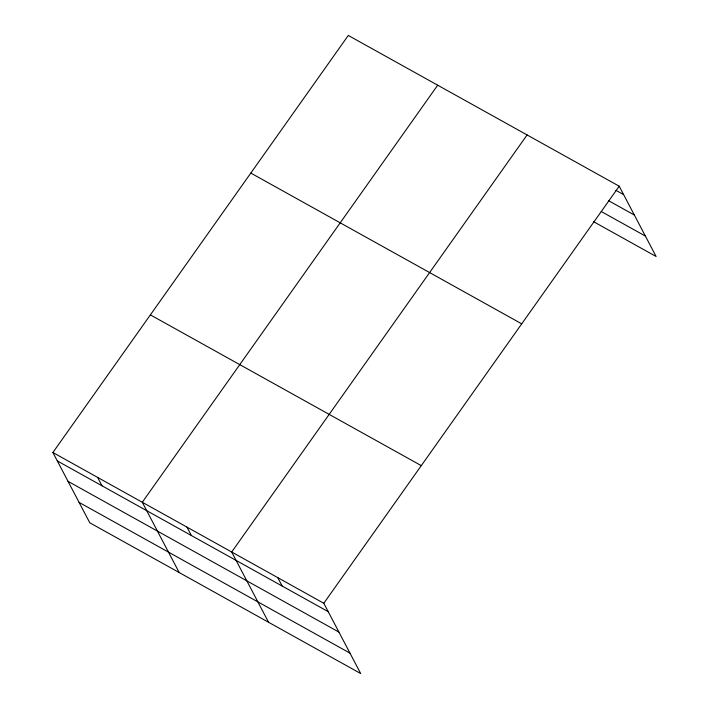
<?xml version="1.0" encoding="UTF-8"?>
<svg xmlns="http://www.w3.org/2000/svg" width="709" height="709" viewBox="0 0 709 709"><rect width="100%" height="100%" fill="white"/><g stroke="black" fill="none" stroke-linecap="round" stroke-linejoin="round"><path stroke-width="1.06" d="M52.891 452.51L323.8 603.262L360.695 673.55L89.795 522.799L52.891 452.51L348.305 35.45L619.205 186.201L656.109 256.49L593.743 221.784M437.701 85.195L142.287 502.256L179.191 572.544M527.097 134.949L231.692 552.01L268.587 622.298M323.8 603.262L619.205 186.201M615.944 190.34L623.619 194.612M608.437 200.62L634.342 215.031M601.25 211.512L645.385 236.07M250.818 173.076L521.718 323.836M150.379 314.876L421.279 465.636M57.305 460.921L328.214 611.672M68.029 481.34L338.929 632.091M79.071 502.38L349.98 653.131M277.742 577.631L282.155 586.042M186.99 527.133L191.403 535.543M97.594 477.387L102.007 485.789"/></g></svg>
